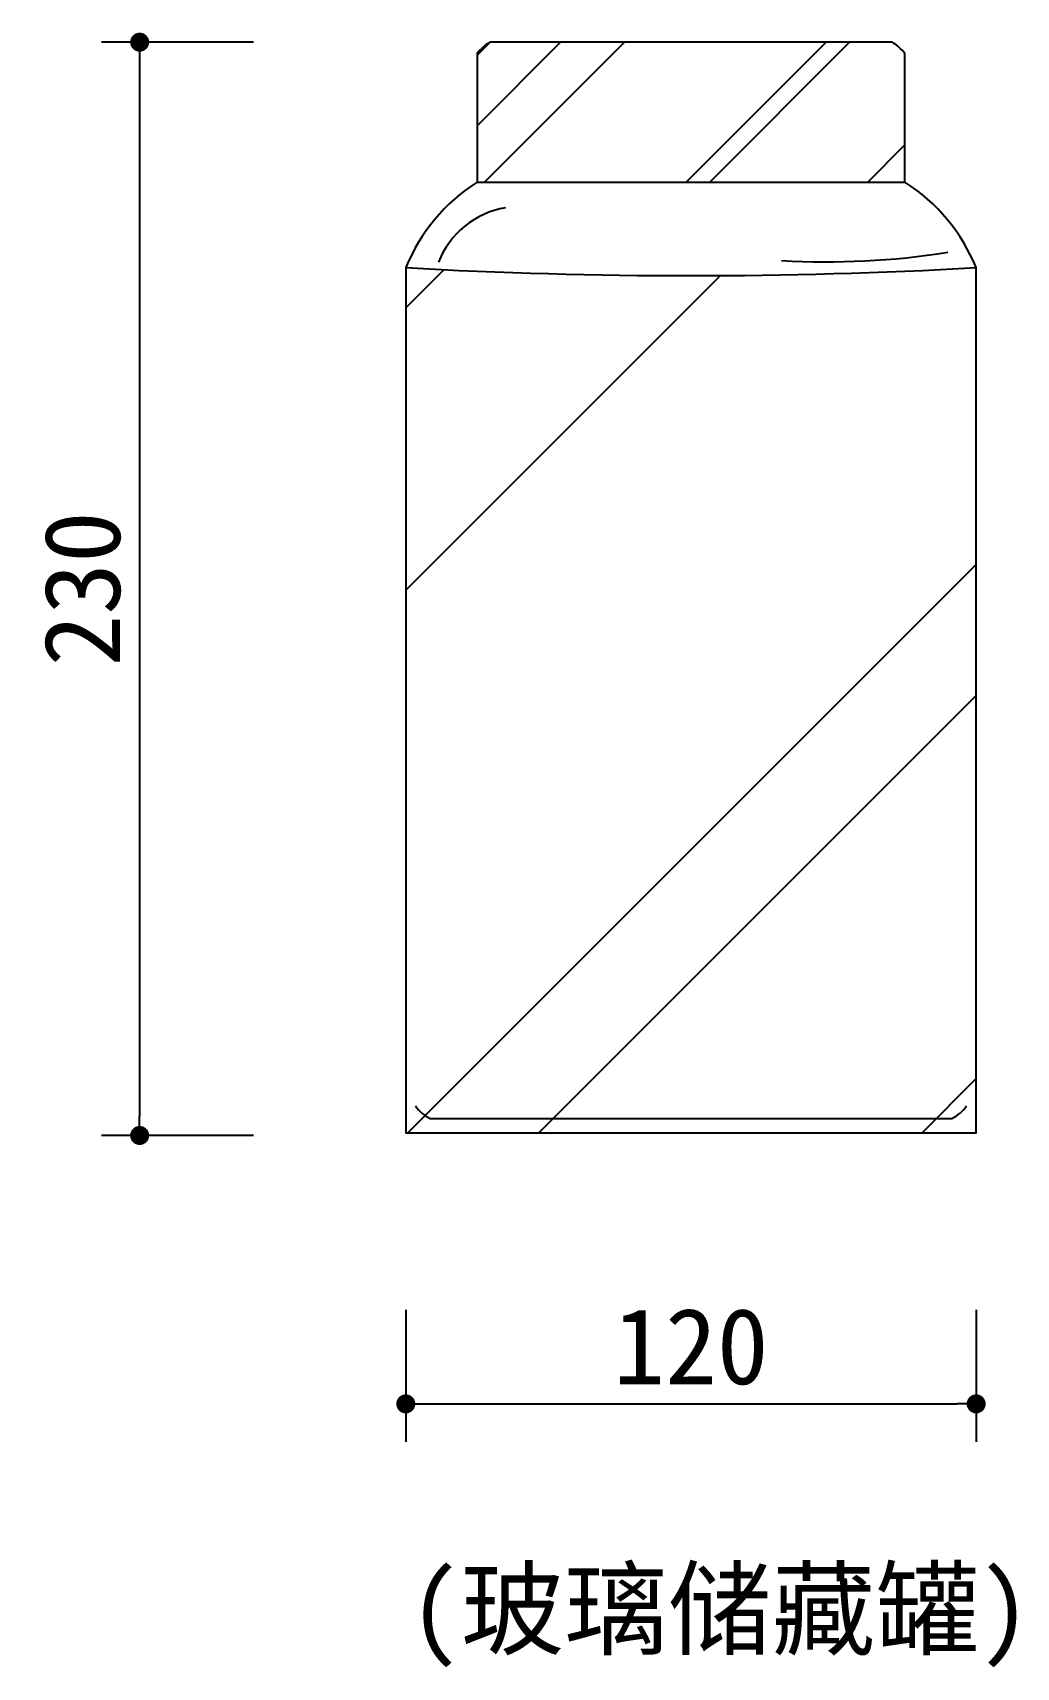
# Model space of a CAD drawing. Extents: x 1251 to 1458, y 266 to 610.
import ezdxf

# ---------------------------------------------------------------- set-up
doc = ezdxf.new("R2010")
doc.units = 0
doc.header["$MEASUREMENT"] = 0
doc.layers.get('0').update_dxf_attribs({"linetype": 'CONTINUOUS'})
doc.layers.get('DEFPOINTS').update_dxf_attribs({"linetype": 'CONTINUOUS'})
for name, color, linetype in [('3', 3, 'CONTINUOUS'), ('7', 7, 'CONTINUOUS'), ('BH', 3, 'CONTINUOUS'), ('DIM', 3, 'CONTINUOUS'), ('TEXT', 3, 'CONTINUOUS')]:
    doc.layers.add(name, color=color, linetype=linetype)
doc.styles.add('HZ', font='simfang.ttf')
doc.dimstyles.new('BOOK', dxfattribs={"dimscale": 8, "dimtxt": 2, "dimasz": 0.5, "dimexe": 1, "dimexo": 1, "dimgap": 0.5, "dimtad": 1, "dimdec": 0, "dimtxsty": 'HZ', "dimblk1": 'DOT', "dimblk2": 'DOT', "dimsah": 1, "dimcen": 0, "dimazin": 3, "dimtfac": 0.5, "dimtdec": 0, "dimtmove": 0, "dimatfit": 3, "dimtolj": 1, "dimtzin": 0})

# ---------------------------------------------------------------- blocks, each defined once
blk = doc.blocks.new('_DOT')
at = {"color": 0, "linetype": 'BYBLOCK'}
blk.add_line((-0.5, 0), (-1, 0), dxfattribs=at)
at = {"color": 0, "linetype": 'BYBLOCK', "const_width": 0.5}
blk.add_lwpolyline([(-0.25, 0, 1), (0.25, 0, 1)], format="xyb", close=True, dxfattribs=at)
blk = doc.blocks.new('*D0')
at = {"color": 0, "linetype": 'BYBLOCK'}
for p, q in [((2201.09, 789.37), (2169.1, 789.37)), ((2177.1, 785.37), (2177.1, 563.37)), ((2201.09, 559.37), (2169.1, 559.37))]:
    blk.add_line(p, q, dxfattribs=at)
at = {"layer": 'DEFPOINTS', "color": 0, "linetype": 'BYBLOCK'}
for p in [(2209.09, 789.37), (2177.1, 559.37), (2209.09, 559.37)]:
    blk.add_point(p, dxfattribs=at)
at = {"color": 0, "linetype": 'BYBLOCK', "xscale": 4, "yscale": 4, "zscale": 4}
for p, rotation in [((2177.1, 789.37), 90), ((2177.1, 559.37), 270)]:
    blk.add_blockref('_DOT', p, dxfattribs=dict(at, rotation=rotation))
at = {"color": 0, "linetype": 'BYBLOCK', "insert": (2165.1, 674.37), "char_height": 16, "attachment_point": 5, "rotation": 90, "style": 'HZ'}
blk.add_mtext('\\A1;230', dxfattribs=at)
blk = doc.blocks.new('*D1')
at = {"color": 0, "linetype": 'BYBLOCK'}
for p, q in [((2233.1, 522.67), (2233.1, 494.9)), ((2353.1, 522.67), (2353.1, 494.9)), ((2237.1, 502.9), (2349.1, 502.9))]:
    blk.add_line(p, q, dxfattribs=at)
at = {"layer": 'DEFPOINTS', "color": 0, "linetype": 'BYBLOCK'}
for p in [(2233.1, 530.67), (2353.1, 530.67), (2353.1, 502.9)]:
    blk.add_point(p, dxfattribs=at)
at = {"color": 0, "linetype": 'BYBLOCK', "xscale": 4, "yscale": 4, "zscale": 4, "rotation": 180}
blk.add_blockref('_DOT', (2233.1, 502.9), dxfattribs=at)
at = {"color": 0, "linetype": 'BYBLOCK', "xscale": 4, "yscale": 4, "zscale": 4}
blk.add_blockref('_DOT', (2353.1, 502.9), dxfattribs=at)
at = {"color": 0, "linetype": 'BYBLOCK', "insert": (2293.1, 514.9), "char_height": 16, "attachment_point": 5, "style": 'HZ'}
blk.add_mtext('\\A1;120', dxfattribs=at)

msp = doc.modelspace()

# ---------------------------------------------------------------- hatches: boundary and pattern name
at = {"layer": 'BH'}
h = msp.add_hatch(dxfattribs=at)
h.set_pattern_fill('AR-RROOF', color=256, scale=50, angle=45, style=0)
h.set_pattern_definition([(45, (2085.695, 73.313), (42.4264, 113.137), [750, -100, 250, -50]), (45, (2115.04, 138.01), (-82.378, 11.6673), [150, -16.5, 300, -37.5]), (45, (2073.32, 121.042), (160.1597, 207.5358), [400, -70, 200, -50])])
h.paths.add_polyline_path([(1434.95, 605.72, 0.074465), (1432.3, 608.08), (1347.61, 608.08, 0.074465), (1344.95, 605.72), (1344.95, 578.65), (1434.95, 578.65)])
h = msp.add_hatch(dxfattribs=at)
h.set_pattern_fill('AR-RROOF', color=256, scale=150, angle=45, style=0)
h.set_pattern_definition([(45, (2085.7, 73.31), (127.28, 339.411), [2250, -300, 750, -150]), (45, (2173.73, 267.41), (-247.134, 35), [450, -49.5, 900, -112.5]), (45, (2048.57, 216.5), (480.479, 622.608), [1200, -210, 600, -150])])
h.paths.add_polyline_path([(1449.95, 560.65, -0.028038), (1329.95, 560.65), (1329.95, 378.65), (1449.95, 378.65)])

# ---------------------------------------------------------------- linework, layer by layer
at = {"layer": '3'}
for p, q in [((1344.95, 578.65), (1434.95, 578.65)), ((1335.05, 381.65), (1444.85, 381.65))]:
    msp.add_line(p, q, dxfattribs=at)
for centre, radius, start, end in [((1354.01, 555.06), 18.46, 99.6709, 158.6391), ((1389.95, 1629.77), 1070.8, 266.78788, 273.21212), ((1418.42, 725.53), 163.66, 266.7065, 278.9861), ((1339, 389.42), 8.71, 216.0628, 243.0927), ((1440.91, 389.42), 8.71, 296.9073, 323.9372)]:
    msp.add_arc(centre, radius, start, end, dxfattribs=at)
at = {"layer": '7'}
msp.add_lwpolyline([(1344.95, 578.65, 0.154077), (1329.95, 560.65), (1329.95, 378.65), (1449.95, 378.65), (1449.95, 560.65, 0.154077), (1434.95, 578.65), (1434.95, 605.72, 0.074465), (1432.3, 608.08), (1347.61, 608.08, 0.074465), (1344.95, 605.72)], format="xyb", close=True, dxfattribs=at)

# ---------------------------------------------------------------- texts
at = {"layer": 'TEXT', "linetype": 'BYBLOCK', "style": 'HZ'}
msp.add_text('(玻璃储藏罐)', height=16, dxfattribs=at).set_placement((1330.58, 270.46))

# ---------------------------------------------------------------- dimensions: what is measured, and where the dimension line sits
at = {"layer": 'DIM'}
dim = msp.add_linear_dim(base=(1273.95, 378.08), p1=(1305.94, 608.08), p2=(1305.94, 378.08), angle=90, dimstyle='BOOK', dxfattribs=at)
dim.commit()
dim.dimension.update_dxf_attribs({"geometry": '*D0', "text_midpoint": (1261.95, 493.08), "insert": (-903.15, -181.29)})
dim = msp.add_linear_dim(base=(1449.95, 321.61), p1=(1329.95, 349.38), p2=(1449.95, 349.38), dimstyle='BOOK', dxfattribs=at)
dim.commit()
dim.dimension.update_dxf_attribs({"geometry": '*D1', "text_midpoint": (1389.95, 333.61), "insert": (-903.15, -181.29)})

doc.saveas('drawing.dxf')
